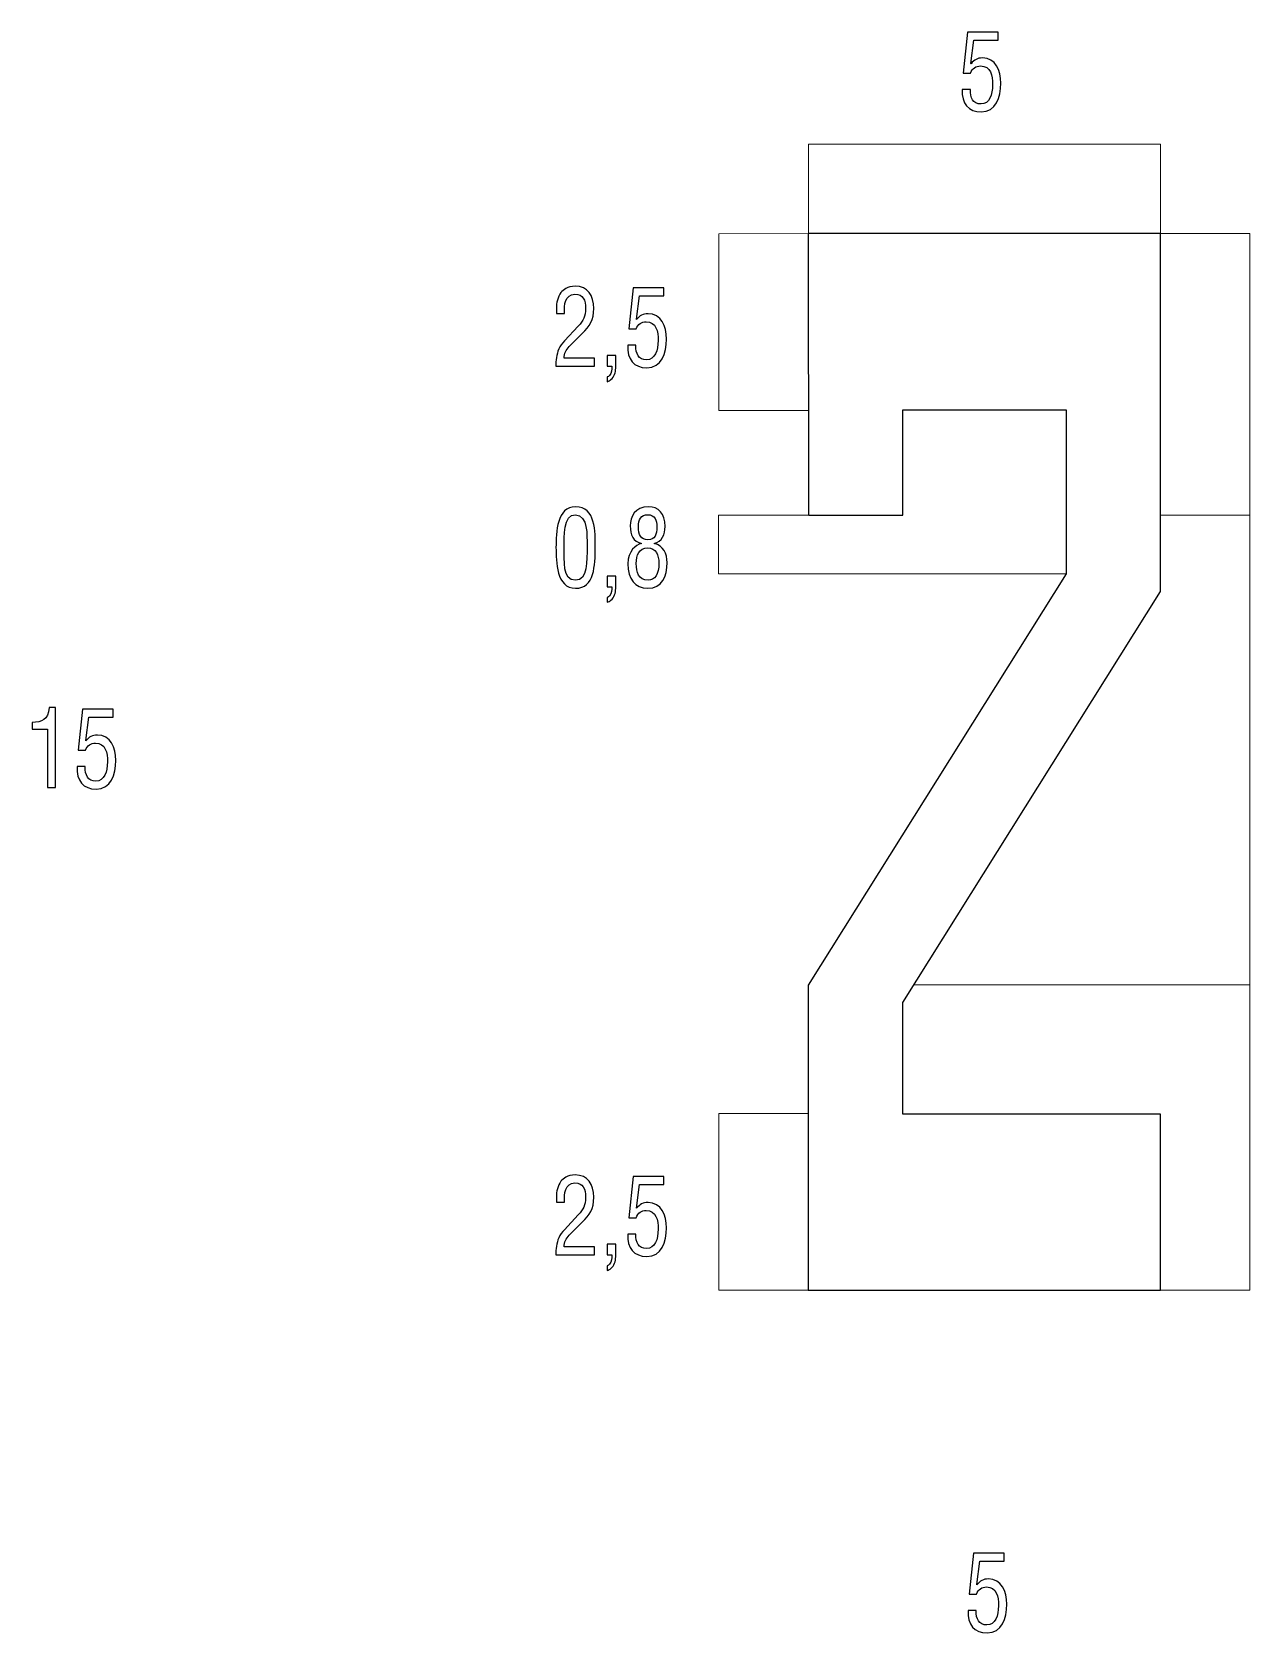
# Model space of a CAD drawing. Header units: millimetres. Extents: x -187 to 68, y -53 to 125.
# Drawn here: x -111.62 to -87.45, y 93.22 to 124.99 of the extents above; entities that cross this region are included whole.
import ezdxf

# ---------------------------------------------------------------- set-up
doc = ezdxf.new("R2010")
doc.units = ezdxf.units.MM
doc.header["$MEASUREMENT"] = 0
doc.layers.add('ESQUEMA', color=7, linetype='Continuous')

msp = doc.modelspace()

# ---------------------------------------------------------------- linework, layer by layer
at = {"layer": 'ESQUEMA', "color": 250}
for points, knots in [([(-93.0026, 123.8543), (-93.01, 123.685), (-92.9528, 123.5668), (-92.7909, 123.5668), (-92.7909, 123.5668), (-92.6233, 123.5668), (-92.5623, 123.7527), (-92.5623, 123.9496), (-92.5623, 123.9496), (-92.5623, 124.1316), (-92.5983, 124.3218), (-92.8004, 124.3218), (-92.8004, 124.3218), (-92.8957, 124.3218), (-92.9624, 124.2752), (-93.0008, 124.1778), (-93.0008, 124.1778), (-93.0008, 124.1778), (-93.1416, 124.1778), (-93.1416, 124.1778), (-93.1416, 124.1778), (-93.1416, 124.1778), (-93.058, 124.9945), (-93.058, 124.9945), (-93.058, 124.9945), (-93.058, 124.9945), (-92.4501, 124.9945), (-92.4501, 124.9945), (-92.4501, 124.9945), (-92.4501, 124.9945), (-92.4501, 124.8358), (-92.4501, 124.8358), (-92.4501, 124.8358), (-92.4501, 124.8358), (-92.9299, 124.8358), (-92.9299, 124.8358), (-92.9299, 124.8358), (-92.9299, 124.8358), (-92.993, 124.3704), (-92.993, 124.3704), (-92.993, 124.3704), (-92.993, 124.3704), (-92.9892, 124.3662), (-92.9892, 124.3662), (-92.9892, 124.3662), (-92.9264, 124.4424), (-92.8615, 124.4805), (-92.7623, 124.4805), (-92.7623, 124.4805), (-92.4995, 124.4784), (-92.3986, 124.2353), (-92.3986, 123.9771), (-92.3986, 123.9771), (-92.3986, 123.6956), (-92.4917, 123.4081), (-92.7874, 123.4081), (-92.7874, 123.4081), (-93.0407, 123.4081), (-93.1779, 123.5749), (-93.1663, 123.8543), (-93.1663, 123.8543), (-93.1663, 123.8543), (-93.0026, 123.8543), (-93.0026, 123.8543)], [0, 0, 0, 0, 0.0588235, 0.0588235, 0.0588235, 0.0588235, 0.1176471, 0.1176471, 0.1176471, 0.1176471, 0.1764706, 0.1764706, 0.1764706, 0.1764706, 0.2352941, 0.2352941, 0.2352941, 0.2352941, 0.2941176, 0.2941176, 0.2941176, 0.2941176, 0.3529412, 0.3529412, 0.3529412, 0.3529412, 0.4117647, 0.4117647, 0.4117647, 0.4117647, 0.4705882, 0.4705882, 0.4705882, 0.4705882, 0.5294118, 0.5294118, 0.5294118, 0.5294118, 0.5882353, 0.5882353, 0.5882353, 0.5882353, 0.6470588, 0.6470588, 0.6470588, 0.6470588, 0.7058824, 0.7058824, 0.7058824, 0.7058824, 0.7647059, 0.7647059, 0.7647059, 0.7647059, 0.8235294, 0.8235294, 0.8235294, 0.8235294, 0.8823529, 0.8823529, 0.8823529, 0.8823529, 1, 1, 1, 1]), ([(-96.2174, 115.404), (-96.2174, 115.404), (-96.2177, 120.9927), (-96.2177, 120.9927), (-96.2177, 120.9927), (-96.2177, 120.9927), (-89.2278, 120.9927), (-89.2278, 120.9927), (-89.2278, 120.9927), (-89.2278, 120.9927), (-89.2278, 113.8934), (-89.2278, 113.8934), (-89.2278, 113.8934), (-89.2278, 113.8934), (-94.343, 105.7354), (-94.343, 105.7354), (-94.343, 105.7354), (-94.343, 105.7354), (-94.343, 103.5151), (-94.343, 103.5151), (-94.343, 103.5151), (-94.343, 103.5151), (-89.2278, 103.5154), (-89.2278, 103.5154), (-89.2278, 103.5154), (-89.2278, 103.5154), (-89.2278, 100.0229), (-89.2278, 100.0229), (-89.2278, 100.0229), (-89.2278, 100.0229), (-96.2177, 100.0229), (-96.2177, 100.0229), (-96.2177, 100.0229), (-96.2177, 100.0229), (-96.2195, 106.0808), (-96.2195, 106.0808), (-96.2195, 106.0808), (-96.2195, 106.0808), (-91.1003, 114.2391), (-91.1003, 114.2391), (-91.1003, 114.2391), (-91.1003, 114.2391), (-91.1017, 117.4956), (-91.1017, 117.4956), (-91.1017, 117.4956), (-91.1017, 117.4956), (-94.343, 117.4956), (-94.343, 117.4956), (-94.343, 117.4956), (-94.343, 117.4956), (-94.343, 115.404), (-94.343, 115.404), (-94.343, 115.404), (-94.343, 115.404), (-96.2174, 115.404), (-96.2174, 115.404)], [0, 0, 0, 0, 0.0666667, 0.0666667, 0.0666667, 0.0666667, 0.1333333, 0.1333333, 0.1333333, 0.1333333, 0.2, 0.2, 0.2, 0.2, 0.2666667, 0.2666667, 0.2666667, 0.2666667, 0.3333333, 0.3333333, 0.3333333, 0.3333333, 0.4, 0.4, 0.4, 0.4, 0.4666667, 0.4666667, 0.4666667, 0.4666667, 0.5333333, 0.5333333, 0.5333333, 0.5333333, 0.6, 0.6, 0.6, 0.6, 0.6666667, 0.6666667, 0.6666667, 0.6666667, 0.7333333, 0.7333333, 0.7333333, 0.7333333, 0.8, 0.8, 0.8, 0.8, 0.8666667, 0.8666667, 0.8666667, 0.8666667, 1, 1, 1, 1]), ([(-100.9625, 118.752), (-101.0313, 118.6843), (-101.0616, 118.6208), (-101.0655, 118.5213), (-101.0655, 118.5213), (-101.0655, 118.5213), (-100.4615, 118.5213), (-100.4615, 118.5213), (-100.4615, 118.5213), (-100.4615, 118.5213), (-100.4615, 118.3625), (-100.4615, 118.3625), (-100.4615, 118.3625), (-100.4615, 118.3625), (-101.2292, 118.3625), (-101.2292, 118.3625), (-101.2292, 118.3625), (-101.2274, 118.4768), (-101.214, 118.5932), (-101.172, 118.7054), (-101.172, 118.7054), (-101.1512, 118.7605), (-101.1018, 118.8197), (-101.0598, 118.8638), (-101.0598, 118.8638), (-101.0598, 118.8638), (-100.7871, 119.1559), (-100.7871, 119.1559), (-100.7871, 119.1559), (-100.6767, 119.2745), (-100.6386, 119.338), (-100.6386, 119.5115), (-100.6386, 119.5115), (-100.6386, 119.672), (-100.6884, 119.7906), (-100.8503, 119.7906), (-100.8503, 119.7906), (-101.0464, 119.7906), (-101.0637, 119.5768), (-101.0598, 119.4099), (-101.0598, 119.4099), (-101.0598, 119.4099), (-101.2179, 119.4099), (-101.2179, 119.4099), (-101.2179, 119.4099), (-101.2179, 119.4099), (-101.2179, 119.5073), (-101.2179, 119.5073), (-101.2179, 119.5073), (-101.2179, 119.6234), (-101.1911, 119.7334), (-101.1265, 119.8244), (-101.1265, 119.8244), (-101.0824, 119.8752), (-101.0027, 119.9493), (-100.8425, 119.9493), (-100.8425, 119.9493), (-100.5988, 119.9493), (-100.4746, 119.7694), (-100.4746, 119.5073), (-100.4746, 119.5073), (-100.4746, 119.2745), (-100.5585, 119.1602), (-100.7053, 119.012), (-100.7053, 119.012), (-100.7053, 119.012), (-100.9625, 118.752), (-100.9625, 118.752)], [0, 0, 0, 0, 0.0555556, 0.0555556, 0.0555556, 0.0555556, 0.1111111, 0.1111111, 0.1111111, 0.1111111, 0.1666667, 0.1666667, 0.1666667, 0.1666667, 0.2222222, 0.2222222, 0.2222222, 0.2222222, 0.2777778, 0.2777778, 0.2777778, 0.2777778, 0.3333333, 0.3333333, 0.3333333, 0.3333333, 0.3888889, 0.3888889, 0.3888889, 0.3888889, 0.4444444, 0.4444444, 0.4444444, 0.4444444, 0.5, 0.5, 0.5, 0.5, 0.5555556, 0.5555556, 0.5555556, 0.5555556, 0.6111111, 0.6111111, 0.6111111, 0.6111111, 0.6666667, 0.6666667, 0.6666667, 0.6666667, 0.7222222, 0.7222222, 0.7222222, 0.7222222, 0.7777778, 0.7777778, 0.7777778, 0.7777778, 0.8333333, 0.8333333, 0.8333333, 0.8333333, 0.8888889, 0.8888889, 0.8888889, 0.8888889, 1, 1, 1, 1]), ([(-99.6387, 118.7773), (-99.6461, 118.608), (-99.5889, 118.4898), (-99.427, 118.4898), (-99.427, 118.4898), (-99.2594, 118.4898), (-99.1984, 118.6757), (-99.1984, 118.8725), (-99.1984, 118.8725), (-99.1984, 119.0546), (-99.2344, 119.2447), (-99.4365, 119.2447), (-99.4365, 119.2447), (-99.5318, 119.2447), (-99.5984, 119.1981), (-99.6369, 119.1008), (-99.6369, 119.1008), (-99.6369, 119.1008), (-99.7777, 119.1008), (-99.7777, 119.1008), (-99.7777, 119.1008), (-99.7777, 119.1008), (-99.6937, 119.9175), (-99.6937, 119.9175), (-99.6937, 119.9175), (-99.6937, 119.9175), (-99.0859, 119.9175), (-99.0859, 119.9175), (-99.0859, 119.9175), (-99.0859, 119.9175), (-99.0859, 119.7587), (-99.0859, 119.7587), (-99.0859, 119.7587), (-99.0859, 119.7587), (-99.566, 119.7587), (-99.566, 119.7587), (-99.566, 119.7587), (-99.566, 119.7587), (-99.6291, 119.2934), (-99.6291, 119.2934), (-99.6291, 119.2934), (-99.6291, 119.2934), (-99.6253, 119.2892), (-99.6253, 119.2892), (-99.6253, 119.2892), (-99.5625, 119.3654), (-99.4976, 119.4035), (-99.3984, 119.4035), (-99.3984, 119.4035), (-99.1356, 119.4013), (-99.0347, 119.1583), (-99.0347, 118.9001), (-99.0347, 118.9001), (-99.0347, 118.6185), (-99.1278, 118.331), (-99.4231, 118.331), (-99.4231, 118.331), (-99.6768, 118.331), (-99.814, 118.4979), (-99.8024, 118.7773), (-99.8024, 118.7773), (-99.8024, 118.7773), (-99.6387, 118.7773), (-99.6387, 118.7773)], [0, 0, 0, 0, 0.0588235, 0.0588235, 0.0588235, 0.0588235, 0.1176471, 0.1176471, 0.1176471, 0.1176471, 0.1764706, 0.1764706, 0.1764706, 0.1764706, 0.2352941, 0.2352941, 0.2352941, 0.2352941, 0.2941176, 0.2941176, 0.2941176, 0.2941176, 0.3529412, 0.3529412, 0.3529412, 0.3529412, 0.4117647, 0.4117647, 0.4117647, 0.4117647, 0.4705882, 0.4705882, 0.4705882, 0.4705882, 0.5294118, 0.5294118, 0.5294118, 0.5294118, 0.5882353, 0.5882353, 0.5882353, 0.5882353, 0.6470588, 0.6470588, 0.6470588, 0.6470588, 0.7058824, 0.7058824, 0.7058824, 0.7058824, 0.7647059, 0.7647059, 0.7647059, 0.7647059, 0.8235294, 0.8235294, 0.8235294, 0.8235294, 0.8823529, 0.8823529, 0.8823529, 0.8823529, 1, 1, 1, 1]), ([(-100.2082, 118.3627), (-100.2082, 118.3627), (-100.2082, 118.5743), (-100.2082, 118.5743), (-100.2082, 118.5743), (-100.2082, 118.5743), (-100.0349, 118.5743), (-100.0349, 118.5743), (-100.0349, 118.5743), (-100.0349, 118.5401), (-100.0328, 118.405), (-100.0406, 118.3246), (-100.0406, 118.3246), (-100.0424, 118.2378), (-100.0653, 118.1489), (-100.1341, 118.096), (-100.1341, 118.096), (-100.1549, 118.0769), (-100.1817, 118.0642), (-100.2082, 118.054), (-100.2082, 118.054), (-100.2082, 118.054), (-100.2082, 118.1489), (-100.2082, 118.1489), (-100.2082, 118.1489), (-100.1948, 118.151), (-100.1757, 118.1616), (-100.1644, 118.1764), (-100.1644, 118.1764), (-100.1224, 118.2272), (-100.1147, 118.297), (-100.1147, 118.3627), (-100.1147, 118.3627), (-100.1147, 118.3627), (-100.2082, 118.3627), (-100.2082, 118.3627)], [0, 0, 0, 0, 0.1, 0.1, 0.1, 0.1, 0.2, 0.2, 0.2, 0.2, 0.3, 0.3, 0.3, 0.3, 0.4, 0.4, 0.4, 0.4, 0.5, 0.5, 0.5, 0.5, 0.6, 0.6, 0.6, 0.6, 0.7, 0.7, 0.7, 0.7, 0.8, 0.8, 0.8, 0.8, 1, 1, 1, 1]), ([(-101.2255, 114.767), (-101.2255, 115.063), (-101.2085, 115.5731), (-100.8367, 115.5731), (-100.8367, 115.5731), (-100.4367, 115.5731), (-100.4462, 115.0693), (-100.4462, 114.767), (-100.4462, 114.767), (-100.4462, 114.4072), (-100.4631, 113.9546), (-100.8367, 113.9546), (-100.8367, 113.9546), (-101.2181, 113.9546), (-101.2255, 114.4855), (-101.2255, 114.767)], [0, 0, 0, 0, 0.2, 0.2, 0.2, 0.2, 0.4, 0.4, 0.4, 0.4, 0.6, 0.6, 0.6, 0.6, 1, 1, 1, 1]), ([(-100.8367, 114.1133), (-100.6007, 114.1133), (-100.6099, 114.4897), (-100.6099, 114.7945), (-100.6099, 114.7945), (-100.6099, 115.0185), (-100.5891, 115.3953), (-100.8367, 115.4144), (-100.8367, 115.4144), (-101.0882, 115.4313), (-101.0618, 114.9406), (-101.0618, 114.7945), (-101.0618, 114.7945), (-101.0618, 114.4897), (-101.0999, 114.1133), (-100.8367, 114.1133)], [0, 0, 0, 0, 0.2, 0.2, 0.2, 0.2, 0.4, 0.4, 0.4, 0.4, 0.6, 0.6, 0.6, 0.6, 1, 1, 1, 1]), ([(-99.526, 114.8451), (-99.6957, 114.8769), (-99.7529, 115.0145), (-99.7529, 115.1944), (-99.7529, 115.1944), (-99.7529, 115.374), (-99.6594, 115.5729), (-99.3909, 115.5729), (-99.3909, 115.5729), (-99.1909, 115.5729), (-99.0593, 115.4417), (-99.0593, 115.1838), (-99.0593, 115.1838), (-99.0593, 115.0229), (-99.1203, 114.8769), (-99.2748, 114.8451), (-99.2748, 114.8451), (-99.2748, 114.8451), (-99.2748, 114.8409), (-99.2748, 114.8409), (-99.2748, 114.8409), (-99.0956, 114.807), (-99.0191, 114.6377), (-99.0191, 114.4645), (-99.0191, 114.4645), (-99.0191, 114.1915), (-99.1242, 113.9547), (-99.4004, 113.9547), (-99.4004, 113.9547), (-99.6615, 113.9547), (-99.797, 114.1347), (-99.797, 114.4412), (-99.797, 114.4412), (-99.797, 114.697), (-99.6442, 114.8176), (-99.526, 114.8409), (-99.526, 114.8409), (-99.526, 114.8409), (-99.526, 114.8451), (-99.526, 114.8451)], [0, 0, 0, 0, 0.0909091, 0.0909091, 0.0909091, 0.0909091, 0.1818182, 0.1818182, 0.1818182, 0.1818182, 0.2727273, 0.2727273, 0.2727273, 0.2727273, 0.3636364, 0.3636364, 0.3636364, 0.3636364, 0.4545455, 0.4545455, 0.4545455, 0.4545455, 0.5454545, 0.5454545, 0.5454545, 0.5454545, 0.6363636, 0.6363636, 0.6363636, 0.6363636, 0.7272727, 0.7272727, 0.7272727, 0.7272727, 0.8181818, 0.8181818, 0.8181818, 0.8181818, 1, 1, 1, 1]), ([(-99.4004, 114.915), (-99.2611, 114.915), (-99.2233, 115.0314), (-99.2233, 115.169), (-99.2233, 115.169), (-99.2233, 115.3045), (-99.2611, 115.4145), (-99.4022, 115.4145), (-99.4022, 115.4145), (-99.5433, 115.4145), (-99.5892, 115.3172), (-99.5892, 115.1753), (-99.5892, 115.1753), (-99.5909, 115.0187), (-99.5338, 114.915), (-99.4004, 114.915)], [0, 0, 0, 0, 0.2, 0.2, 0.2, 0.2, 0.4, 0.4, 0.4, 0.4, 0.6, 0.6, 0.6, 0.6, 1, 1, 1, 1]), ([(-99.3966, 114.1135), (-99.265, 114.1135), (-99.1831, 114.2338), (-99.1831, 114.4497), (-99.1831, 114.4497), (-99.1831, 114.6127), (-99.2424, 114.7562), (-99.4078, 114.7562), (-99.4078, 114.7562), (-99.5737, 114.7562), (-99.6329, 114.6084), (-99.6329, 114.4476), (-99.6329, 114.4476), (-99.6329, 114.2719), (-99.5835, 114.1135), (-99.3966, 114.1135)], [0, 0, 0, 0, 0.2, 0.2, 0.2, 0.2, 0.4, 0.4, 0.4, 0.4, 0.6, 0.6, 0.6, 0.6, 1, 1, 1, 1]), ([(-100.2082, 113.9864), (-100.2082, 113.9864), (-100.2082, 114.1981), (-100.2082, 114.1981), (-100.2082, 114.1981), (-100.2082, 114.1981), (-100.0349, 114.1981), (-100.0349, 114.1981), (-100.0349, 114.1981), (-100.0349, 114.1638), (-100.0328, 114.0287), (-100.0406, 113.9483), (-100.0406, 113.9483), (-100.0424, 113.8615), (-100.0653, 113.7726), (-100.1341, 113.7197), (-100.1341, 113.7197), (-100.1549, 113.7006), (-100.1817, 113.6879), (-100.2082, 113.6777), (-100.2082, 113.6777), (-100.2082, 113.6777), (-100.2082, 113.7726), (-100.2082, 113.7726), (-100.2082, 113.7726), (-100.1948, 113.7747), (-100.1757, 113.7853), (-100.1644, 113.8001), (-100.1644, 113.8001), (-100.1224, 113.8509), (-100.1147, 113.9208), (-100.1147, 113.9864), (-100.1147, 113.9864), (-100.1147, 113.9864), (-100.2082, 113.9864), (-100.2082, 113.9864)], [0, 0, 0, 0, 0.1, 0.1, 0.1, 0.1, 0.2, 0.2, 0.2, 0.2, 0.3, 0.3, 0.3, 0.3, 0.4, 0.4, 0.4, 0.4, 0.5, 0.5, 0.5, 0.5, 0.6, 0.6, 0.6, 0.6, 0.7, 0.7, 0.7, 0.7, 0.8, 0.8, 0.8, 0.8, 1, 1, 1, 1]), ([(-111.3193, 111.1554), (-111.3193, 111.1554), (-111.6241, 111.1554), (-111.6241, 111.1554), (-111.6241, 111.1554), (-111.6241, 111.1554), (-111.6241, 111.293), (-111.6241, 111.293), (-111.6241, 111.293), (-111.4205, 111.2972), (-111.308, 111.3395), (-111.2851, 111.5872), (-111.2851, 111.5872), (-111.2851, 111.5872), (-111.1612, 111.5872), (-111.1612, 111.5872), (-111.1612, 111.5872), (-111.1612, 111.5872), (-111.1612, 110.0004), (-111.1612, 110.0004), (-111.1612, 110.0004), (-111.1612, 110.0004), (-111.3193, 110.0004), (-111.3193, 110.0004), (-111.3193, 110.0004), (-111.3193, 110.0004), (-111.3193, 111.1554), (-111.3193, 111.1554)], [0, 0, 0, 0, 0.125, 0.125, 0.125, 0.125, 0.25, 0.25, 0.25, 0.25, 0.375, 0.375, 0.375, 0.375, 0.5, 0.5, 0.5, 0.5, 0.625, 0.625, 0.625, 0.625, 0.75, 0.75, 0.75, 0.75, 1, 1, 1, 1]), ([(-110.5669, 110.415), (-110.5746, 110.2457), (-110.5175, 110.1275), (-110.3552, 110.1275), (-110.3552, 110.1275), (-110.1876, 110.1275), (-110.1266, 110.3134), (-110.1266, 110.5103), (-110.1266, 110.5103), (-110.1266, 110.6923), (-110.1629, 110.8824), (-110.3651, 110.8824), (-110.3651, 110.8824), (-110.4603, 110.8824), (-110.527, 110.8359), (-110.5651, 110.7385), (-110.5651, 110.7385), (-110.5651, 110.7385), (-110.7062, 110.7385), (-110.7062, 110.7385), (-110.7062, 110.7385), (-110.7062, 110.7385), (-110.6223, 111.5552), (-110.6223, 111.5552), (-110.6223, 111.5552), (-110.6223, 111.5552), (-110.0144, 111.5552), (-110.0144, 111.5552), (-110.0144, 111.5552), (-110.0144, 111.5552), (-110.0144, 111.3964), (-110.0144, 111.3964), (-110.0144, 111.3964), (-110.0144, 111.3964), (-110.4946, 111.3964), (-110.4946, 111.3964), (-110.4946, 111.3964), (-110.4946, 111.3964), (-110.5574, 110.9311), (-110.5574, 110.9311), (-110.5574, 110.9311), (-110.5574, 110.9311), (-110.5535, 110.9269), (-110.5535, 110.9269), (-110.5535, 110.9269), (-110.4907, 111.0031), (-110.4261, 111.0412), (-110.3266, 111.0412), (-110.3266, 111.0412), (-110.0638, 111.0391), (-109.9629, 110.796), (-109.9629, 110.5378), (-109.9629, 110.5378), (-109.9629, 110.2563), (-110.0564, 109.9687), (-110.3517, 109.9687), (-110.3517, 109.9687), (-110.605, 109.9687), (-110.7422, 110.1356), (-110.7309, 110.415), (-110.7309, 110.415), (-110.7309, 110.415), (-110.5669, 110.415), (-110.5669, 110.415)], [0, 0, 0, 0, 0.0588235, 0.0588235, 0.0588235, 0.0588235, 0.1176471, 0.1176471, 0.1176471, 0.1176471, 0.1764706, 0.1764706, 0.1764706, 0.1764706, 0.2352941, 0.2352941, 0.2352941, 0.2352941, 0.2941176, 0.2941176, 0.2941176, 0.2941176, 0.3529412, 0.3529412, 0.3529412, 0.3529412, 0.4117647, 0.4117647, 0.4117647, 0.4117647, 0.4705882, 0.4705882, 0.4705882, 0.4705882, 0.5294118, 0.5294118, 0.5294118, 0.5294118, 0.5882353, 0.5882353, 0.5882353, 0.5882353, 0.6470588, 0.6470588, 0.6470588, 0.6470588, 0.7058824, 0.7058824, 0.7058824, 0.7058824, 0.7647059, 0.7647059, 0.7647059, 0.7647059, 0.8235294, 0.8235294, 0.8235294, 0.8235294, 0.8823529, 0.8823529, 0.8823529, 0.8823529, 1, 1, 1, 1]), ([(-100.9625, 101.1131), (-101.0313, 101.0454), (-101.0616, 100.9819), (-101.0655, 100.8824), (-101.0655, 100.8824), (-101.0655, 100.8824), (-100.4615, 100.8824), (-100.4615, 100.8824), (-100.4615, 100.8824), (-100.4615, 100.8824), (-100.4615, 100.7236), (-100.4615, 100.7236), (-100.4615, 100.7236), (-100.4615, 100.7236), (-101.2292, 100.7236), (-101.2292, 100.7236), (-101.2292, 100.7236), (-101.2274, 100.8379), (-101.214, 100.9544), (-101.172, 101.0665), (-101.172, 101.0665), (-101.1512, 101.1216), (-101.1018, 101.1808), (-101.0598, 101.2249), (-101.0598, 101.2249), (-101.0598, 101.2249), (-100.7871, 101.517), (-100.7871, 101.517), (-100.7871, 101.517), (-100.6767, 101.6356), (-100.6386, 101.6991), (-100.6386, 101.8726), (-100.6386, 101.8726), (-100.6386, 102.0331), (-100.6884, 102.1517), (-100.8503, 102.1517), (-100.8503, 102.1517), (-101.0464, 102.1517), (-101.0637, 101.9379), (-101.0598, 101.771), (-101.0598, 101.771), (-101.0598, 101.771), (-101.2179, 101.771), (-101.2179, 101.771), (-101.2179, 101.771), (-101.2179, 101.771), (-101.2179, 101.8684), (-101.2179, 101.8684), (-101.2179, 101.8684), (-101.2179, 101.9845), (-101.1911, 102.0945), (-101.1265, 102.1855), (-101.1265, 102.1855), (-101.0824, 102.2363), (-101.0027, 102.3104), (-100.8425, 102.3104), (-100.8425, 102.3104), (-100.5988, 102.3104), (-100.4746, 102.1305), (-100.4746, 101.8684), (-100.4746, 101.8684), (-100.4746, 101.6356), (-100.5585, 101.5213), (-100.7053, 101.3731), (-100.7053, 101.3731), (-100.7053, 101.3731), (-100.9625, 101.1131), (-100.9625, 101.1131)], [0, 0, 0, 0, 0.0555556, 0.0555556, 0.0555556, 0.0555556, 0.1111111, 0.1111111, 0.1111111, 0.1111111, 0.1666667, 0.1666667, 0.1666667, 0.1666667, 0.2222222, 0.2222222, 0.2222222, 0.2222222, 0.2777778, 0.2777778, 0.2777778, 0.2777778, 0.3333333, 0.3333333, 0.3333333, 0.3333333, 0.3888889, 0.3888889, 0.3888889, 0.3888889, 0.4444444, 0.4444444, 0.4444444, 0.4444444, 0.5, 0.5, 0.5, 0.5, 0.5555556, 0.5555556, 0.5555556, 0.5555556, 0.6111111, 0.6111111, 0.6111111, 0.6111111, 0.6666667, 0.6666667, 0.6666667, 0.6666667, 0.7222222, 0.7222222, 0.7222222, 0.7222222, 0.7777778, 0.7777778, 0.7777778, 0.7777778, 0.8333333, 0.8333333, 0.8333333, 0.8333333, 0.8888889, 0.8888889, 0.8888889, 0.8888889, 1, 1, 1, 1]), ([(-99.6387, 101.1384), (-99.6461, 100.9691), (-99.5889, 100.8509), (-99.427, 100.8509), (-99.427, 100.8509), (-99.2594, 100.8509), (-99.1984, 101.0368), (-99.1984, 101.2336), (-99.1984, 101.2336), (-99.1984, 101.4157), (-99.2344, 101.6058), (-99.4365, 101.6058), (-99.4365, 101.6058), (-99.5318, 101.6058), (-99.5984, 101.5593), (-99.6369, 101.4619), (-99.6369, 101.4619), (-99.6369, 101.4619), (-99.7777, 101.4619), (-99.7777, 101.4619), (-99.7777, 101.4619), (-99.7777, 101.4619), (-99.6937, 102.2786), (-99.6937, 102.2786), (-99.6937, 102.2786), (-99.6937, 102.2786), (-99.0859, 102.2786), (-99.0859, 102.2786), (-99.0859, 102.2786), (-99.0859, 102.2786), (-99.0859, 102.1198), (-99.0859, 102.1198), (-99.0859, 102.1198), (-99.0859, 102.1198), (-99.566, 102.1198), (-99.566, 102.1198), (-99.566, 102.1198), (-99.566, 102.1198), (-99.6291, 101.6545), (-99.6291, 101.6545), (-99.6291, 101.6545), (-99.6291, 101.6545), (-99.6253, 101.6503), (-99.6253, 101.6503), (-99.6253, 101.6503), (-99.5625, 101.7265), (-99.4976, 101.7646), (-99.3984, 101.7646), (-99.3984, 101.7646), (-99.1356, 101.7625), (-99.0347, 101.5194), (-99.0347, 101.2612), (-99.0347, 101.2612), (-99.0347, 100.9796), (-99.1278, 100.6921), (-99.4231, 100.6921), (-99.4231, 100.6921), (-99.6768, 100.6921), (-99.814, 100.859), (-99.8024, 101.1384), (-99.8024, 101.1384), (-99.8024, 101.1384), (-99.6387, 101.1384), (-99.6387, 101.1384)], [0, 0, 0, 0, 0.0588235, 0.0588235, 0.0588235, 0.0588235, 0.1176471, 0.1176471, 0.1176471, 0.1176471, 0.1764706, 0.1764706, 0.1764706, 0.1764706, 0.2352941, 0.2352941, 0.2352941, 0.2352941, 0.2941176, 0.2941176, 0.2941176, 0.2941176, 0.3529412, 0.3529412, 0.3529412, 0.3529412, 0.4117647, 0.4117647, 0.4117647, 0.4117647, 0.4705882, 0.4705882, 0.4705882, 0.4705882, 0.5294118, 0.5294118, 0.5294118, 0.5294118, 0.5882353, 0.5882353, 0.5882353, 0.5882353, 0.6470588, 0.6470588, 0.6470588, 0.6470588, 0.7058824, 0.7058824, 0.7058824, 0.7058824, 0.7647059, 0.7647059, 0.7647059, 0.7647059, 0.8235294, 0.8235294, 0.8235294, 0.8235294, 0.8823529, 0.8823529, 0.8823529, 0.8823529, 1, 1, 1, 1]), ([(-100.2082, 100.7238), (-100.2082, 100.7238), (-100.2082, 100.9354), (-100.2082, 100.9354), (-100.2082, 100.9354), (-100.2082, 100.9354), (-100.0349, 100.9354), (-100.0349, 100.9354), (-100.0349, 100.9354), (-100.0349, 100.9012), (-100.0328, 100.7661), (-100.0406, 100.6857), (-100.0406, 100.6857), (-100.0424, 100.5989), (-100.0653, 100.51), (-100.1341, 100.4571), (-100.1341, 100.4571), (-100.1549, 100.438), (-100.1817, 100.4253), (-100.2082, 100.4151), (-100.2082, 100.4151), (-100.2082, 100.4151), (-100.2082, 100.51), (-100.2082, 100.51), (-100.2082, 100.51), (-100.1948, 100.5121), (-100.1757, 100.5227), (-100.1644, 100.5375), (-100.1644, 100.5375), (-100.1224, 100.5883), (-100.1147, 100.6582), (-100.1147, 100.7238), (-100.1147, 100.7238), (-100.1147, 100.7238), (-100.2082, 100.7238), (-100.2082, 100.7238)], [0, 0, 0, 0, 0.1, 0.1, 0.1, 0.1, 0.2, 0.2, 0.2, 0.2, 0.3, 0.3, 0.3, 0.3, 0.4, 0.4, 0.4, 0.4, 0.5, 0.5, 0.5, 0.5, 0.6, 0.6, 0.6, 0.6, 0.7, 0.7, 0.7, 0.7, 0.8, 0.8, 0.8, 0.8, 1, 1, 1, 1]), ([(-92.8847, 93.6672), (-92.8921, 93.4979), (-92.835, 93.3797), (-92.6731, 93.3797), (-92.6731, 93.3797), (-92.5055, 93.3797), (-92.4445, 93.5656), (-92.4445, 93.7624), (-92.4445, 93.7624), (-92.4445, 93.9445), (-92.4805, 94.1346), (-92.6826, 94.1346), (-92.6826, 94.1346), (-92.7778, 94.1346), (-92.8445, 94.0881), (-92.883, 93.9907), (-92.883, 93.9907), (-92.883, 93.9907), (-93.0237, 93.9907), (-93.0237, 93.9907), (-93.0237, 93.9907), (-93.0237, 93.9907), (-92.9401, 94.8074), (-92.9401, 94.8074), (-92.9401, 94.8074), (-92.9401, 94.8074), (-92.3323, 94.8074), (-92.3323, 94.8074), (-92.3323, 94.8074), (-92.3323, 94.8074), (-92.3323, 94.6486), (-92.3323, 94.6486), (-92.3323, 94.6486), (-92.3323, 94.6486), (-92.8121, 94.6486), (-92.8121, 94.6486), (-92.8121, 94.6486), (-92.8121, 94.6486), (-92.8752, 94.1833), (-92.8752, 94.1833), (-92.8752, 94.1833), (-92.8752, 94.1833), (-92.8713, 94.1791), (-92.8713, 94.1791), (-92.8713, 94.1791), (-92.8085, 94.2553), (-92.7436, 94.2934), (-92.6445, 94.2934), (-92.6445, 94.2934), (-92.3817, 94.2913), (-92.2808, 94.0482), (-92.2808, 93.79), (-92.2808, 93.79), (-92.2808, 93.5084), (-92.3739, 93.2209), (-92.6695, 93.2209), (-92.6695, 93.2209), (-92.9228, 93.2209), (-93.0601, 93.3878), (-93.0484, 93.6672), (-93.0484, 93.6672), (-93.0484, 93.6672), (-92.8847, 93.6672), (-92.8847, 93.6672)], [0, 0, 0, 0, 0.0588235, 0.0588235, 0.0588235, 0.0588235, 0.1176471, 0.1176471, 0.1176471, 0.1176471, 0.1764706, 0.1764706, 0.1764706, 0.1764706, 0.2352941, 0.2352941, 0.2352941, 0.2352941, 0.2941176, 0.2941176, 0.2941176, 0.2941176, 0.3529412, 0.3529412, 0.3529412, 0.3529412, 0.4117647, 0.4117647, 0.4117647, 0.4117647, 0.4705882, 0.4705882, 0.4705882, 0.4705882, 0.5294118, 0.5294118, 0.5294118, 0.5294118, 0.5882353, 0.5882353, 0.5882353, 0.5882353, 0.6470588, 0.6470588, 0.6470588, 0.6470588, 0.7058824, 0.7058824, 0.7058824, 0.7058824, 0.7647059, 0.7647059, 0.7647059, 0.7647059, 0.8235294, 0.8235294, 0.8235294, 0.8235294, 0.8823529, 0.8823529, 0.8823529, 0.8823529, 1, 1, 1, 1])]:
    msp.add_open_spline(points, degree=3, knots=knots, dxfattribs=at)
at = {"layer": 'ESQUEMA', "color": 250, "lineweight": 15}
for points, knots in [([(-96.2174, 120.9928), (-96.2174, 120.9928), (-96.2163, 122.7673), (-96.2163, 122.7673), (-96.2163, 122.7673), (-96.2163, 122.7673), (-89.2271, 122.7673), (-89.2271, 122.7673), (-89.2271, 122.7673), (-89.2271, 122.7673), (-89.2271, 120.9942), (-89.2271, 120.9942)], [0, 0, 0, 0, 0.25, 0.25, 0.25, 0.25, 0.5, 0.5, 0.5, 0.5, 1, 1, 1, 1]), ([(-96.2213, 117.4851), (-96.2213, 117.4851), (-97.9958, 117.4851), (-97.9958, 117.4851), (-97.9958, 117.4851), (-97.9958, 117.4851), (-97.9958, 120.9924), (-97.9958, 120.9924), (-97.9958, 120.9924), (-97.9958, 120.9924), (-96.2178, 120.9931), (-96.2178, 120.9931)], [0, 0, 0, 0, 0.25, 0.25, 0.25, 0.25, 0.5, 0.5, 0.5, 0.5, 1, 1, 1, 1]), ([(-89.2278, 120.9927), (-89.2278, 120.9927), (-87.4529, 120.9927), (-87.4529, 120.9927), (-87.4529, 120.9927), (-87.4529, 120.9927), (-87.4529, 115.404), (-87.4529, 115.404), (-87.4529, 115.404), (-87.4529, 115.404), (-89.2285, 115.404), (-89.2285, 115.404)], [0, 0, 0, 0, 0.25, 0.25, 0.25, 0.25, 0.5, 0.5, 0.5, 0.5, 1, 1, 1, 1]), ([(-96.2249, 115.4034), (-96.2249, 115.4034), (-97.9991, 115.4034), (-97.9991, 115.4034), (-97.9991, 115.4034), (-97.9991, 115.4034), (-97.9991, 114.2388), (-97.9991, 114.2388), (-97.9991, 114.2388), (-97.9991, 114.2388), (-91.1001, 114.2388), (-91.1001, 114.2388)], [0, 0, 0, 0, 0.25, 0.25, 0.25, 0.25, 0.5, 0.5, 0.5, 0.5, 1, 1, 1, 1]), ([(-94.1265, 106.0821), (-94.1265, 106.0821), (-87.453, 106.0821), (-87.453, 106.0821), (-87.453, 106.0821), (-87.453, 106.0821), (-87.453, 115.4039), (-87.453, 115.4039)], [0, 0, 0, 0, 0.3333333, 0.3333333, 0.3333333, 0.3333333, 1, 1, 1, 1]), ([(-87.4537, 106.0821), (-87.4537, 106.0821), (-87.4537, 100.0232), (-87.4537, 100.0232), (-87.4537, 100.0232), (-87.4537, 100.0232), (-89.2275, 100.0225), (-89.2275, 100.0225)], [0, 0, 0, 0, 0.3333333, 0.3333333, 0.3333333, 0.3333333, 1, 1, 1, 1]), ([(-96.2218, 100.0227), (-96.2218, 100.0227), (-97.9924, 100.0227), (-97.9924, 100.0227), (-97.9924, 100.0227), (-97.9924, 100.0227), (-97.9924, 103.53), (-97.9924, 103.53), (-97.9924, 103.53), (-97.9924, 103.53), (-96.2183, 103.5311), (-96.2183, 103.5311)], [0, 0, 0, 0, 0.25, 0.25, 0.25, 0.25, 0.5, 0.5, 0.5, 0.5, 1, 1, 1, 1])]:
    msp.add_open_spline(points, degree=3, knots=knots, dxfattribs=at)
at = {"layer": 'ESQUEMA', "color": 250, "lineweight": 9}
msp.add_open_spline([(-87.4537, 115.4049), (-87.4537, 115.4049), (-89.2275, 115.4042), (-89.2275, 115.4042)], degree=3, dxfattribs=at)

doc.saveas('drawing.dxf')
